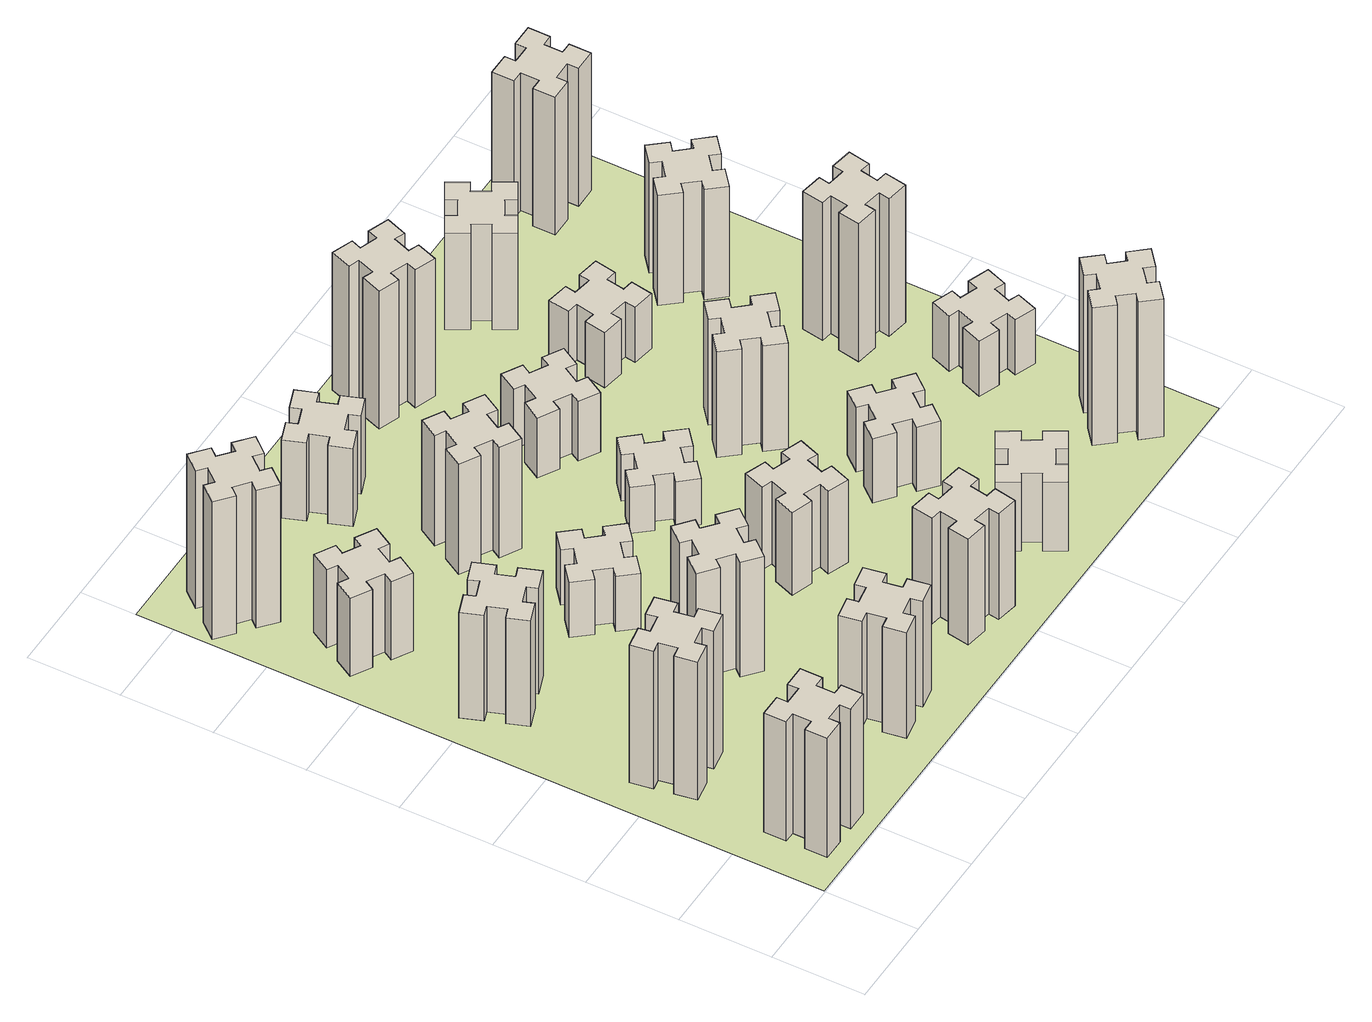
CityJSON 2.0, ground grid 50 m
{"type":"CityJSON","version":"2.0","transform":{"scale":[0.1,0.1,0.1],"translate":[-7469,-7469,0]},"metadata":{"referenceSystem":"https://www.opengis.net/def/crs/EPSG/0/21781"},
"CityObjects":{
"building1":{"type":"Building","attributes":{"class":"1000","function":"1000","usage":"1000","yearOfConstruction":2016,"roofType":"1000","measuredHeight":78,"storeysAboveGround":30,"storeysBelowGround":0},"geometry":[{"type":"Solid","lod":"1","boundaries":[[[[0,1,2,3,4,5,6,7,8,9,10,11,12,13,14,15,16,17,18,19]],[[17,16,20,21]],[[16,15,22,20]],[[15,14,23,22]],[[14,13,24,23]],[[13,12,25,24]],[[12,11,26,25]],[[11,10,27,26]],[[10,9,28,27]],[[9,8,29,28]],[[8,7,30,29]],[[7,6,31,30]],[[6,5,32,31]],[[5,4,33,32]],[[4,3,34,33]],[[3,2,35,34]],[[2,1,36,35]],[[1,0,37,36]],[[0,19,38,37]],[[19,18,39,38]],[[18,17,21,39]],[[24,25,26,27,28,29,30,31,32,33,34,35,36,37,38,39,21,20,22,23]]]]}]},
"building2":{"type":"Building","attributes":{"class":"1000","function":"1000","usage":"1000","yearOfConstruction":2016,"roofType":"1000","measuredHeight":90,"storeysAboveGround":30,"storeysBelowGround":0},"geometry":[{"type":"Solid","lod":"1","boundaries":[[[[40,41,42,43,44,45,46,47,48,49,50,51,52,53,54,55,56,57,58,59]],[[57,56,60,61]],[[56,55,62,60]],[[55,54,63,62]],[[54,53,64,63]],[[53,52,65,64]],[[52,51,66,65]],[[51,50,67,66]],[[50,49,68,67]],[[49,48,69,68]],[[48,47,70,69]],[[47,46,71,70]],[[46,45,72,71]],[[45,44,73,72]],[[44,43,74,73]],[[43,42,75,74]],[[42,41,76,75]],[[41,40,77,76]],[[40,59,78,77]],[[59,58,79,78]],[[58,57,61,79]],[[64,65,66,67,68,69,70,71,72,73,74,75,76,77,78,79,61,60,62,63]]]]}]},
"building3":{"type":"Building","attributes":{"class":"1000","function":"1000","usage":"1000","yearOfConstruction":2016,"roofType":"1000","measuredHeight":69,"storeysAboveGround":30,"storeysBelowGround":0},"geometry":[{"type":"Solid","lod":"1","boundaries":[[[[80,81,82,83,84,85,86,87,88,89,90,91,92,93,94,95,96,97,98,99]],[[97,96,100,101]],[[96,95,102,100]],[[95,94,103,102]],[[94,93,104,103]],[[93,92,105,104]],[[92,91,106,105]],[[91,90,107,106]],[[90,89,108,107]],[[89,88,109,108]],[[88,87,110,109]],[[87,86,111,110]],[[86,85,112,111]],[[85,84,113,112]],[[84,83,114,113]],[[83,82,115,114]],[[82,81,116,115]],[[81,80,117,116]],[[80,99,118,117]],[[99,98,119,118]],[[98,97,101,119]],[[104,105,106,107,108,109,110,111,112,113,114,115,116,117,118,119,101,100,102,103]]]]}]},
"building4":{"type":"Building","attributes":{"class":"1000","function":"1000","usage":"1000","yearOfConstruction":2016,"roofType":"1000","measuredHeight":51,"storeysAboveGround":30,"storeysBelowGround":0},"geometry":[{"type":"Solid","lod":"1","boundaries":[[[[120,121,122,123,124,125,126,127,128,129,130,131,132,133,134,135,136,137,138,139]],[[137,136,140,141]],[[136,135,142,140]],[[135,134,143,142]],[[134,133,144,143]],[[133,132,145,144]],[[132,131,146,145]],[[131,130,147,146]],[[130,129,148,147]],[[129,128,149,148]],[[128,127,150,149]],[[127,126,151,150]],[[126,125,152,151]],[[125,124,153,152]],[[124,123,154,153]],[[123,122,155,154]],[[122,121,156,155]],[[121,120,157,156]],[[120,139,158,157]],[[139,138,159,158]],[[138,137,141,159]],[[144,145,146,147,148,149,150,151,152,153,154,155,156,157,158,159,141,140,142,143]]]]}]},
"building5":{"type":"Building","attributes":{"class":"1000","function":"1000","usage":"1000","yearOfConstruction":2016,"roofType":"1000","measuredHeight":90,"storeysAboveGround":30,"storeysBelowGround":0},"geometry":[{"type":"Solid","lod":"1","boundaries":[[[[160,161,162,163,164,165,166,167,168,169,170,171,172,173,174,175,176,177,178,179]],[[177,176,180,181]],[[176,175,182,180]],[[175,174,183,182]],[[174,173,184,183]],[[173,172,185,184]],[[172,171,186,185]],[[171,170,187,186]],[[170,169,188,187]],[[169,168,189,188]],[[168,167,190,189]],[[167,166,191,190]],[[166,165,192,191]],[[165,164,193,192]],[[164,163,194,193]],[[163,162,195,194]],[[162,161,196,195]],[[161,160,197,196]],[[160,179,198,197]],[[179,178,199,198]],[[178,177,181,199]],[[184,185,186,187,188,189,190,191,192,193,194,195,196,197,198,199,181,180,182,183]]]]}]},
"building6":{"type":"Building","attributes":{"class":"1000","function":"1000","usage":"1000","yearOfConstruction":2016,"roofType":"1000","measuredHeight":69,"storeysAboveGround":30,"storeysBelowGround":0},"geometry":[{"type":"Solid","lod":"1","boundaries":[[[[200,201,202,203,204,205,206,207,208,209,210,211,212,213,214,215,216,217,218,219]],[[217,216,220,221]],[[216,215,222,220]],[[215,214,223,222]],[[214,213,224,223]],[[213,212,225,224]],[[212,211,226,225]],[[211,210,227,226]],[[210,209,228,227]],[[209,208,229,228]],[[208,207,230,229]],[[207,206,231,230]],[[206,205,232,231]],[[205,204,233,232]],[[204,203,234,233]],[[203,202,235,234]],[[202,201,236,235]],[[201,200,237,236]],[[200,219,238,237]],[[219,218,239,238]],[[218,217,221,239]],[[224,225,226,227,228,229,230,231,232,233,234,235,236,237,238,239,221,220,222,223]]]]}]},
"building7":{"type":"Building","attributes":{"class":"1000","function":"1000","usage":"1000","yearOfConstruction":2016,"roofType":"1000","measuredHeight":75,"storeysAboveGround":30,"storeysBelowGround":0},"geometry":[{"type":"Solid","lod":"1","boundaries":[[[[240,241,242,243,244,245,246,247,248,249,250,251,252,253,254,255,256,257,258,259]],[[257,256,260,261]],[[256,255,262,260]],[[255,254,263,262]],[[254,253,264,263]],[[253,252,265,264]],[[252,251,266,265]],[[251,250,267,266]],[[250,249,268,267]],[[249,248,269,268]],[[248,247,270,269]],[[247,246,271,270]],[[246,245,272,271]],[[245,244,273,272]],[[244,243,274,273]],[[243,242,275,274]],[[242,241,276,275]],[[241,240,277,276]],[[240,259,278,277]],[[259,258,279,278]],[[258,257,261,279]],[[264,265,266,267,268,269,270,271,272,273,274,275,276,277,278,279,261,260,262,263]]]]}]},
"building8":{"type":"Building","attributes":{"class":"1000","function":"1000","usage":"1000","yearOfConstruction":2016,"roofType":"1000","measuredHeight":36,"storeysAboveGround":30,"storeysBelowGround":0},"geometry":[{"type":"Solid","lod":"1","boundaries":[[[[280,281,282,283,284,285,286,287,288,289,290,291,292,293,294,295,296,297,298,299]],[[297,296,300,301]],[[296,295,302,300]],[[295,294,303,302]],[[294,293,304,303]],[[293,292,305,304]],[[292,291,306,305]],[[291,290,307,306]],[[290,289,308,307]],[[289,288,309,308]],[[288,287,310,309]],[[287,286,311,310]],[[286,285,312,311]],[[285,284,313,312]],[[284,283,314,313]],[[283,282,315,314]],[[282,281,316,315]],[[281,280,317,316]],[[280,299,318,317]],[[299,298,319,318]],[[298,297,301,319]],[[304,305,306,307,308,309,310,311,312,313,314,315,316,317,318,319,301,300,302,303]]]]}]},
"building9":{"type":"Building","attributes":{"class":"1000","function":"1000","usage":"1000","yearOfConstruction":2016,"roofType":"1000","measuredHeight":72,"storeysAboveGround":30,"storeysBelowGround":0},"geometry":[{"type":"Solid","lod":"1","boundaries":[[[[320,321,322,323,324,325,326,327,328,329,330,331,332,333,334,335,336,337,338,339]],[[337,336,340,341]],[[336,335,342,340]],[[335,334,343,342]],[[334,333,344,343]],[[333,332,345,344]],[[332,331,346,345]],[[331,330,347,346]],[[330,329,348,347]],[[329,328,349,348]],[[328,327,350,349]],[[327,326,351,350]],[[326,325,352,351]],[[325,324,353,352]],[[324,323,354,353]],[[323,322,355,354]],[[322,321,356,355]],[[321,320,357,356]],[[320,339,358,357]],[[339,338,359,358]],[[338,337,341,359]],[[344,345,346,347,348,349,350,351,352,353,354,355,356,357,358,359,341,340,342,343]]]]}]},
"building10":{"type":"Building","attributes":{"class":"1000","function":"1000","usage":"1000","yearOfConstruction":2016,"roofType":"1000","measuredHeight":69,"storeysAboveGround":30,"storeysBelowGround":0},"geometry":[{"type":"Solid","lod":"1","boundaries":[[[[360,361,362,363,364,365,366,367,368,369,370,371,372,373,374,375,376,377,378,379]],[[377,376,380,381]],[[376,375,382,380]],[[375,374,383,382]],[[374,373,384,383]],[[373,372,385,384]],[[372,371,386,385]],[[371,370,387,386]],[[370,369,388,387]],[[369,368,389,388]],[[368,367,390,389]],[[367,366,391,390]],[[366,365,392,391]],[[365,364,393,392]],[[364,363,394,393]],[[363,362,395,394]],[[362,361,396,395]],[[361,360,397,396]],[[360,379,398,397]],[[379,378,399,398]],[[378,377,381,399]],[[384,385,386,387,388,389,390,391,392,393,394,395,396,397,398,399,381,380,382,383]]]]}]},
"building11":{"type":"Building","attributes":{"class":"1000","function":"1000","usage":"1000","yearOfConstruction":2016,"roofType":"1000","measuredHeight":51,"storeysAboveGround":30,"storeysBelowGround":0},"geometry":[{"type":"Solid","lod":"1","boundaries":[[[[400,401,402,403,404,405,406,407,408,409,410,411,412,413,414,415,416,417,418,419]],[[417,416,420,421]],[[416,415,422,420]],[[415,414,423,422]],[[414,413,424,423]],[[413,412,425,424]],[[412,411,426,425]],[[411,410,427,426]],[[410,409,428,427]],[[409,408,429,428]],[[408,407,430,429]],[[407,406,431,430]],[[406,405,432,431]],[[405,404,433,432]],[[404,403,434,433]],[[403,402,435,434]],[[402,401,436,435]],[[401,400,437,436]],[[400,419,438,437]],[[419,418,439,438]],[[418,417,421,439]],[[424,425,426,427,428,429,430,431,432,433,434,435,436,437,438,439,421,420,422,423]]]]}]},
"building12":{"type":"Building","attributes":{"class":"1000","function":"1000","usage":"1000","yearOfConstruction":2016,"roofType":"1000","measuredHeight":54,"storeysAboveGround":30,"storeysBelowGround":0},"geometry":[{"type":"Solid","lod":"1","boundaries":[[[[440,441,442,443,444,445,446,447,448,449,450,451,452,453,454,455,456,457,458,459]],[[457,456,460,461]],[[456,455,462,460]],[[455,454,463,462]],[[454,453,464,463]],[[453,452,465,464]],[[452,451,466,465]],[[451,450,467,466]],[[450,449,468,467]],[[449,448,469,468]],[[448,447,470,469]],[[447,446,471,470]],[[446,445,472,471]],[[445,444,473,472]],[[444,443,474,473]],[[443,442,475,474]],[[442,441,476,475]],[[441,440,477,476]],[[440,459,478,477]],[[459,458,479,478]],[[458,457,461,479]],[[464,465,466,467,468,469,470,471,472,473,474,475,476,477,478,479,461,460,462,463]]]]}]},
"building13":{"type":"Building","attributes":{"class":"1000","function":"1000","usage":"1000","yearOfConstruction":2016,"roofType":"1000","measuredHeight":30,"storeysAboveGround":30,"storeysBelowGround":0},"geometry":[{"type":"Solid","lod":"1","boundaries":[[[[480,481,482,483,484,485,486,487,488,489,490,491,492,493,494,495,496,497,498,499]],[[497,496,500,501]],[[496,495,502,500]],[[495,494,503,502]],[[494,493,504,503]],[[493,492,505,504]],[[492,491,506,505]],[[491,490,507,506]],[[490,489,508,507]],[[489,488,509,508]],[[488,487,510,509]],[[487,486,511,510]],[[486,485,512,511]],[[485,484,513,512]],[[484,483,514,513]],[[483,482,515,514]],[[482,481,516,515]],[[481,480,517,516]],[[480,499,518,517]],[[499,498,519,518]],[[498,497,501,519]],[[504,505,506,507,508,509,510,511,512,513,514,515,516,517,518,519,501,500,502,503]]]]}]},
"building14":{"type":"Building","attributes":{"class":"1000","function":"1000","usage":"1000","yearOfConstruction":2016,"roofType":"1000","measuredHeight":45,"storeysAboveGround":30,"storeysBelowGround":0},"geometry":[{"type":"Solid","lod":"1","boundaries":[[[[520,521,522,523,524,525,526,527,528,529,530,531,532,533,534,535,536,537,538,539]],[[537,536,540,541]],[[536,535,542,540]],[[535,534,543,542]],[[534,533,544,543]],[[533,532,545,544]],[[532,531,546,545]],[[531,530,547,546]],[[530,529,548,547]],[[529,528,549,548]],[[528,527,550,549]],[[527,526,551,550]],[[526,525,552,551]],[[525,524,553,552]],[[524,523,554,553]],[[523,522,555,554]],[[522,521,556,555]],[[521,520,557,556]],[[520,539,558,557]],[[539,538,559,558]],[[538,537,541,559]],[[544,545,546,547,548,549,550,551,552,553,554,555,556,557,558,559,541,540,542,543]]]]}]},
"building15":{"type":"Building","attributes":{"class":"1000","function":"1000","usage":"1000","yearOfConstruction":2016,"roofType":"1000","measuredHeight":39,"storeysAboveGround":30,"storeysBelowGround":0},"geometry":[{"type":"Solid","lod":"1","boundaries":[[[[560,561,562,563,564,565,566,567,568,569,570,571,572,573,574,575,576,577,578,579]],[[577,576,580,581]],[[576,575,582,580]],[[575,574,583,582]],[[574,573,584,583]],[[573,572,585,584]],[[572,571,586,585]],[[571,570,587,586]],[[570,569,588,587]],[[569,568,589,588]],[[568,567,590,589]],[[567,566,591,590]],[[566,565,592,591]],[[565,564,593,592]],[[564,563,594,593]],[[563,562,595,594]],[[562,561,596,595]],[[561,560,597,596]],[[560,579,598,597]],[[579,578,599,598]],[[578,577,581,599]],[[584,585,586,587,588,589,590,591,592,593,594,595,596,597,598,599,581,580,582,583]]]]}]},
"building16":{"type":"Building","attributes":{"class":"1000","function":"1000","usage":"1000","yearOfConstruction":2016,"roofType":"1000","measuredHeight":90,"storeysAboveGround":30,"storeysBelowGround":0},"geometry":[{"type":"Solid","lod":"1","boundaries":[[[[600,601,602,603,604,605,606,607,608,609,610,611,612,613,614,615,616,617,618,619]],[[617,616,620,621]],[[616,615,622,620]],[[615,614,623,622]],[[614,613,624,623]],[[613,612,625,624]],[[612,611,626,625]],[[611,610,627,626]],[[610,609,628,627]],[[609,608,629,628]],[[608,607,630,629]],[[607,606,631,630]],[[606,605,632,631]],[[605,604,633,632]],[[604,603,634,633]],[[603,602,635,634]],[[602,601,636,635]],[[601,600,637,636]],[[600,619,638,637]],[[619,618,639,638]],[[618,617,621,639]],[[624,625,626,627,628,629,630,631,632,633,634,635,636,637,638,639,621,620,622,623]]]]}]},
"building17":{"type":"Building","attributes":{"class":"1000","function":"1000","usage":"1000","yearOfConstruction":2016,"roofType":"1000","measuredHeight":42,"storeysAboveGround":30,"storeysBelowGround":0},"geometry":[{"type":"Solid","lod":"1","boundaries":[[[[640,641,642,643,644,645,646,647,648,649,650,651,652,653,654,655,656,657,658,659]],[[657,656,660,661]],[[656,655,662,660]],[[655,654,663,662]],[[654,653,664,663]],[[653,652,665,664]],[[652,651,666,665]],[[651,650,667,666]],[[650,649,668,667]],[[649,648,669,668]],[[648,647,670,669]],[[647,646,671,670]],[[646,645,672,671]],[[645,644,673,672]],[[644,643,674,673]],[[643,642,675,674]],[[642,641,676,675]],[[641,640,677,676]],[[640,659,678,677]],[[659,658,679,678]],[[658,657,661,679]],[[664,665,666,667,668,669,670,671,672,673,674,675,676,677,678,679,661,660,662,663]]]]}]},
"building18":{"type":"Building","attributes":{"class":"1000","function":"1000","usage":"1000","yearOfConstruction":2016,"roofType":"1000","measuredHeight":69,"storeysAboveGround":30,"storeysBelowGround":0},"geometry":[{"type":"Solid","lod":"1","boundaries":[[[[680,681,682,683,684,685,686,687,688,689,690,691,692,693,694,695,696,697,698,699]],[[697,696,700,701]],[[696,695,702,700]],[[695,694,703,702]],[[694,693,704,703]],[[693,692,705,704]],[[692,691,706,705]],[[691,690,707,706]],[[690,689,708,707]],[[689,688,709,708]],[[688,687,710,709]],[[687,686,711,710]],[[686,685,712,711]],[[685,684,713,712]],[[684,683,714,713]],[[683,682,715,714]],[[682,681,716,715]],[[681,680,717,716]],[[680,699,718,717]],[[699,698,719,718]],[[698,697,701,719]],[[704,705,706,707,708,709,710,711,712,713,714,715,716,717,718,719,701,700,702,703]]]]}]},
"building19":{"type":"Building","attributes":{"class":"1000","function":"1000","usage":"1000","yearOfConstruction":2016,"roofType":"1000","measuredHeight":36,"storeysAboveGround":30,"storeysBelowGround":0},"geometry":[{"type":"Solid","lod":"1","boundaries":[[[[720,721,722,723,724,725,726,727,728,729,730,731,732,733,734,735,736,737,738,739]],[[737,736,740,741]],[[736,735,742,740]],[[735,734,743,742]],[[734,733,744,743]],[[733,732,745,744]],[[732,731,746,745]],[[731,730,747,746]],[[730,729,748,747]],[[729,728,749,748]],[[728,727,750,749]],[[727,726,751,750]],[[726,725,752,751]],[[725,724,753,752]],[[724,723,754,753]],[[723,722,755,754]],[[722,721,756,755]],[[721,720,757,756]],[[720,739,758,757]],[[739,738,759,758]],[[738,737,741,759]],[[744,745,746,747,748,749,750,751,752,753,754,755,756,757,758,759,741,740,742,743]]]]}]},
"building20":{"type":"Building","attributes":{"class":"1000","function":"1000","usage":"1000","yearOfConstruction":2016,"roofType":"1000","measuredHeight":90,"storeysAboveGround":30,"storeysBelowGround":0},"geometry":[{"type":"Solid","lod":"1","boundaries":[[[[760,761,762,763,764,765,766,767,768,769,770,771,772,773,774,775,776,777,778,779]],[[777,776,780,781]],[[776,775,782,780]],[[775,774,783,782]],[[774,773,784,783]],[[773,772,785,784]],[[772,771,786,785]],[[771,770,787,786]],[[770,769,788,787]],[[769,768,789,788]],[[768,767,790,789]],[[767,766,791,790]],[[766,765,792,791]],[[765,764,793,792]],[[764,763,794,793]],[[763,762,795,794]],[[762,761,796,795]],[[761,760,797,796]],[[760,779,798,797]],[[779,778,799,798]],[[778,777,781,799]],[[784,785,786,787,788,789,790,791,792,793,794,795,796,797,798,799,781,780,782,783]]]]}]},
"building21":{"type":"Building","attributes":{"class":"1000","function":"1000","usage":"1000","yearOfConstruction":2016,"roofType":"1000","measuredHeight":63,"storeysAboveGround":30,"storeysBelowGround":0},"geometry":[{"type":"Solid","lod":"1","boundaries":[[[[800,801,802,803,804,805,806,807,808,809,810,811,812,813,814,815,816,817,818,819]],[[817,816,820,821]],[[816,815,822,820]],[[815,814,823,822]],[[814,813,824,823]],[[813,812,825,824]],[[812,811,826,825]],[[811,810,827,826]],[[810,809,828,827]],[[809,808,829,828]],[[808,807,830,829]],[[807,806,831,830]],[[806,805,832,831]],[[805,804,833,832]],[[804,803,834,833]],[[803,802,835,834]],[[802,801,836,835]],[[801,800,837,836]],[[800,819,838,837]],[[819,818,839,838]],[[818,817,821,839]],[[824,825,826,827,828,829,830,831,832,833,834,835,836,837,838,839,821,820,822,823]]]]}]},
"building22":{"type":"Building","attributes":{"class":"1000","function":"1000","usage":"1000","yearOfConstruction":2016,"roofType":"1000","measuredHeight":36,"storeysAboveGround":30,"storeysBelowGround":0},"geometry":[{"type":"Solid","lod":"1","boundaries":[[[[840,841,842,843,844,845,846,847,848,849,850,851,852,853,854,855,856,857,858,859]],[[857,856,860,861]],[[856,855,862,860]],[[855,854,863,862]],[[854,853,864,863]],[[853,852,865,864]],[[852,851,866,865]],[[851,850,867,866]],[[850,849,868,867]],[[849,848,869,868]],[[848,847,870,869]],[[847,846,871,870]],[[846,845,872,871]],[[845,844,873,872]],[[844,843,874,873]],[[843,842,875,874]],[[842,841,876,875]],[[841,840,877,876]],[[840,859,878,877]],[[859,858,879,878]],[[858,857,861,879]],[[864,865,866,867,868,869,870,871,872,873,874,875,876,877,878,879,861,860,862,863]]]]}]},
"building23":{"type":"Building","attributes":{"class":"1000","function":"1000","usage":"1000","yearOfConstruction":2016,"roofType":"1000","measuredHeight":90,"storeysAboveGround":30,"storeysBelowGround":0},"geometry":[{"type":"Solid","lod":"1","boundaries":[[[[880,881,882,883,884,885,886,887,888,889,890,891,892,893,894,895,896,897,898,899]],[[897,896,900,901]],[[896,895,902,900]],[[895,894,903,902]],[[894,893,904,903]],[[893,892,905,904]],[[892,891,906,905]],[[891,890,907,906]],[[890,889,908,907]],[[889,888,909,908]],[[888,887,910,909]],[[887,886,911,910]],[[886,885,912,911]],[[885,884,913,912]],[[884,883,914,913]],[[883,882,915,914]],[[882,881,916,915]],[[881,880,917,916]],[[880,899,918,917]],[[899,898,919,918]],[[898,897,901,919]],[[904,905,906,907,908,909,910,911,912,913,914,915,916,917,918,919,901,900,902,903]]]]}]},
"building24":{"type":"Building","attributes":{"class":"1000","function":"1000","usage":"1000","yearOfConstruction":2016,"roofType":"1000","measuredHeight":72,"storeysAboveGround":30,"storeysBelowGround":0},"geometry":[{"type":"Solid","lod":"1","boundaries":[[[[920,921,922,923,924,925,926,927,928,929,930,931,932,933,934,935,936,937,938,939]],[[937,936,940,941]],[[936,935,942,940]],[[935,934,943,942]],[[934,933,944,943]],[[933,932,945,944]],[[932,931,946,945]],[[931,930,947,946]],[[930,929,948,947]],[[929,928,949,948]],[[928,927,950,949]],[[927,926,951,950]],[[926,925,952,951]],[[925,924,953,952]],[[924,923,954,953]],[[923,922,955,954]],[[922,921,956,955]],[[921,920,957,956]],[[920,939,958,957]],[[939,938,959,958]],[[938,937,941,959]],[[944,945,946,947,948,949,950,951,952,953,954,955,956,957,958,959,941,940,942,943]]]]}]},
"building25":{"type":"Building","attributes":{"class":"1000","function":"1000","usage":"1000","yearOfConstruction":2016,"roofType":"1000","measuredHeight":90,"storeysAboveGround":30,"storeysBelowGround":0},"geometry":[{"type":"Solid","lod":"1","boundaries":[[[[960,961,962,963,964,965,966,967,968,969,970,971,972,973,974,975,976,977,978,979]],[[977,976,980,981]],[[976,975,982,980]],[[975,974,983,982]],[[974,973,984,983]],[[973,972,985,984]],[[972,971,986,985]],[[971,970,987,986]],[[970,969,988,987]],[[969,968,989,988]],[[968,967,990,989]],[[967,966,991,990]],[[966,965,992,991]],[[965,964,993,992]],[[964,963,994,993]],[[963,962,995,994]],[[962,961,996,995]],[[961,960,997,996]],[[960,979,998,997]],[[979,978,999,998]],[[978,977,981,999]],[[984,985,986,987,988,989,990,991,992,993,994,995,996,997,998,999,981,980,982,983]]]]}]},
"landuse1":{"type":"LandUse","attributes":{"name":"plot1","function":"1010"},"geometry":[{"type":"MultiSurface","lod":"1","boundaries":[[[1000,1001,1002,1003]]]}]}
},
"vertices":[
[485,225,0],[485,325,0],[545,325,0],[545,445,0],[425,445,0],[425,385,0],[325,385,0],[325,445,0],[205,445,0],[205,325,0],[265,325,0],[265,225,0],[205,225,0],[205,105,0],[325,105,0],[325,165,0],[425,165,0],[425,105,0],[545,105,0],[545,225,0],[425,165,780],[425,105,780],[325,165,780],[325,105,780],[205,105,780],[205,225,780],[265,225,780],[265,325,780],[205,325,780],[205,445,780],[325,445,780],[325,385,780],[425,385,780],[425,445,780],[545,445,780],[545,325,780],[485,325,780],[485,225,780],[545,225,780],[545,105,780],
[405,1132,0],[307,1115,0],[297,1174,0],[178,1153,0],[199,1035,0],[258,1045,0],[276,947,0],[217,937,0],[237,818,0],[356,839,0],[345,898,0],[444,916,0],[454,857,0],[572,877,0],[551,996,0],[492,985,0],[475,1084,0],[534,1094,0],[513,1212,0],[395,1191,0],[475,1084,900],[534,1094,900],[492,985,900],[551,996,900],[572,877,900],[454,857,900],[444,916,900],[345,898,900],[356,839,900],[237,818,900],[217,937,900],[276,947,900],[258,1045,900],[199,1035,900],[178,1153,900],[297,1174,900],[307,1115,900],[405,1132,900],[395,1191,900],[513,1212,900],
[366,1835,0],[460,1869,0],[480,1813,0],[593,1854,0],[552,1967,0],[496,1946,0],[462,2040,0],[518,2060,0],[477,2173,0],[364,2132,0],[385,2076,0],[291,2042,0],[270,2098,0],[157,2057,0],[199,1944,0],[255,1965,0],[289,1871,0],[233,1850,0],[274,1737,0],[387,1779,0],[289,1871,690],[233,1850,690],[255,1965,690],[199,1944,690],[157,2057,690],[270,2098,690],[291,2042,690],[385,2076,690],[364,2132,690],[477,2173,690],[518,2060,690],[462,2040,690],[496,1946,690],[552,1967,690],[593,1854,690],[480,1813,690],[460,1869,690],[366,1835,690],[387,1779,690],[274,1737,690],
[446,2597,0],[496,2684,0],[548,2654,0],[608,2758,0],[504,2818,0],[474,2766,0],[387,2816,0],[417,2868,0],[313,2928,0],[253,2824,0],[305,2794,0],[255,2707,0],[203,2737,0],[143,2633,0],[247,2573,0],[277,2625,0],[364,2575,0],[334,2523,0],[438,2463,0],[498,2567,0],[364,2575,510],[334,2523,510],[277,2625,510],[247,2573,510],[143,2633,510],[203,2737,510],[255,2707,510],[305,2794,510],[253,2824,510],[313,2928,510],[417,2868,510],[387,2816,510],[474,2766,510],[504,2818,510],[608,2758,510],[548,2654,510],[496,2684,510],[446,2597,510],[498,2567,510],[438,2463,510],
[384,3387,0],[308,3452,0],[346,3498,0],[254,3575,0],[177,3483,0],[223,3444,0],[159,3368,0],[113,3406,0],[36,3314,0],[128,3237,0],[166,3283,0],[243,3219,0],[204,3173,0],[296,3096,0],[373,3188,0],[327,3226,0],[392,3303,0],[438,3264,0],[515,3356,0],[423,3433,0],[392,3303,900],[438,3264,900],[327,3226,900],[373,3188,900],[296,3096,900],[204,3173,900],[243,3219,900],[166,3283,900],[128,3237,900],[36,3314,900],[113,3406,900],[159,3368,900],[223,3444,900],[177,3483,900],[254,3575,900],[346,3498,900],[308,3452,900],[384,3387,900],[423,3433,900],[515,3356,900],
[1332,345,0],[1315,444,0],[1374,454,0],[1353,572,0],[1235,551,0],[1245,492,0],[1147,475,0],[1137,534,0],[1018,513,0],[1039,395,0],[1098,405,0],[1116,307,0],[1057,297,0],[1077,178,0],[1196,199,0],[1185,258,0],[1284,276,0],[1294,217,0],[1412,237,0],[1391,356,0],[1284,276,690],[1294,217,690],[1185,258,690],[1196,199,690],[1077,178,690],[1057,297,690],[1116,307,690],[1098,405,690],[1039,395,690],[1018,513,690],[1137,534,690],[1147,475,690],[1245,492,690],[1235,551,690],[1353,572,690],[1374,454,690],[1315,444,690],[1332,345,690],[1391,356,690],[1412,237,690],
[1224,1267,0],[1148,1332,0],[1186,1378,0],[1094,1455,0],[1017,1363,0],[1063,1324,0],[999,1248,0],[953,1286,0],[876,1194,0],[968,1117,0],[1006,1163,0],[1083,1099,0],[1044,1053,0],[1136,976,0],[1213,1068,0],[1167,1106,0],[1232,1183,0],[1278,1144,0],[1355,1236,0],[1263,1313,0],[1232,1183,750],[1278,1144,750],[1167,1106,750],[1213,1068,750],[1136,976,750],[1044,1053,750],[1083,1099,750],[1006,1163,750],[968,1117,750],[876,1194,750],[953,1286,750],[999,1248,750],[1063,1324,750],[1017,1363,750],[1094,1455,750],[1186,1378,750],[1148,1332,750],[1224,1267,750],[1263,1313,750],[1355,1236,750],
[1083,1972,0],[1006,1907,0],[968,1953,0],[876,1876,0],[953,1784,0],[999,1823,0],[1063,1746,0],[1017,1708,0],[1094,1616,0],[1186,1693,0],[1148,1739,0],[1224,1803,0],[1263,1757,0],[1355,1834,0],[1278,1926,0],[1232,1888,0],[1167,1964,0],[1213,2003,0],[1136,2095,0],[1044,2018,0],[1167,1964,360],[1213,2003,360],[1232,1888,360],[1278,1926,360],[1355,1834,360],[1263,1757,360],[1224,1803,360],[1148,1739,360],[1186,1693,360],[1094,1616,360],[1017,1708,360],[1063,1746,360],[999,1823,360],[953,1784,360],[876,1876,360],[968,1953,360],[1006,1907,360],[1083,1972,360],[1044,2018,360],[1136,2095,360],
[1314,2666,0],[1227,2716,0],[1257,2768,0],[1153,2828,0],[1093,2724,0],[1145,2694,0],[1095,2607,0],[1043,2637,0],[983,2533,0],[1087,2473,0],[1117,2525,0],[1204,2475,0],[1174,2423,0],[1278,2363,0],[1338,2467,0],[1286,2497,0],[1336,2584,0],[1388,2554,0],[1448,2658,0],[1344,2718,0],[1336,2584,720],[1388,2554,720],[1286,2497,720],[1338,2467,720],[1278,2363,720],[1174,2423,720],[1204,2475,720],[1117,2525,720],[1087,2473,720],[983,2533,720],[1043,2637,720],[1095,2607,720],[1145,2694,720],[1093,2724,720],[1153,2828,720],[1257,2768,720],[1227,2716,720],[1314,2666,720],[1344,2718,720],[1448,2658,720],
[2055,307,0],[2072,405,0],[2131,395,0],[2152,513,0],[2034,534,0],[2024,475,0],[1925,492,0],[1936,551,0],[1817,572,0],[1797,454,0],[1856,444,0],[1838,345,0],[1779,356,0],[1758,237,0],[1877,217,0],[1887,276,0],[1985,258,0],[1975,199,0],[2093,178,0],[2114,297,0],[1985,258,690],[1975,199,690],[1887,276,690],[1877,217,690],[1758,237,690],[1779,356,690],[1838,345,690],[1856,444,690],[1797,454,690],[1817,572,690],[1936,551,690],[1925,492,690],[2024,475,690],[2034,534,690],[2152,513,690],[2131,395,690],[2072,405,690],[2055,307,690],[2114,297,690],[2093,178,690],
[1125,3456,0],[1031,3422,0],[1010,3478,0],[897,3437,0],[939,3324,0],[995,3345,0],[1029,3251,0],[973,3230,0],[1014,3117,0],[1127,3159,0],[1106,3215,0],[1200,3249,0],[1220,3193,0],[1333,3234,0],[1292,3347,0],[1236,3326,0],[1202,3420,0],[1258,3440,0],[1217,3553,0],[1104,3512,0],[1202,3420,510],[1258,3440,510],[1236,3326,510],[1292,3347,510],[1333,3234,510],[1220,3193,510],[1200,3249,510],[1106,3215,510],[1127,3159,510],[1014,3117,510],[973,3230,510],[1029,3251,510],[995,3345,510],[939,3324,510],[897,3437,510],[1010,3478,510],[1031,3422,510],[1125,3456,510],[1104,3512,510],[1217,3553,510],
[1769,1300,0],[1735,1206,0],[1679,1227,0],[1637,1114,0],[1750,1073,0],[1771,1129,0],[1865,1095,0],[1844,1039,0],[1957,997,0],[1998,1110,0],[1942,1131,0],[1976,1225,0],[2032,1204,0],[2073,1317,0],[1960,1358,0],[1940,1302,0],[1846,1336,0],[1867,1392,0],[1754,1433,0],[1713,1320,0],[1846,1336,540],[1867,1392,540],[1940,1302,540],[1960,1358,540],[2073,1317,540],[2032,1204,540],[1976,1225,540],[1942,1131,540],[1998,1110,540],[1957,997,540],[1844,1039,540],[1865,1095,540],[1771,1129,540],[1750,1073,540],[1637,1114,540],[1679,1227,540],[1735,1206,540],[1769,1300,540],[1713,1320,540],[1754,1433,540],
[1972,1988,0],[1907,2064,0],[1953,2103,0],[1876,2195,0],[1784,2118,0],[1823,2072,0],[1746,2007,0],[1708,2053,0],[1616,1976,0],[1693,1884,0],[1739,1923,0],[1803,1846,0],[1757,1808,0],[1834,1716,0],[1926,1793,0],[1888,1839,0],[1964,1903,0],[2003,1857,0],[2095,1934,0],[2018,2026,0],[1964,1903,300],[2003,1857,300],[1888,1839,300],[1926,1793,300],[1834,1716,300],[1757,1808,300],[1803,1846,300],[1739,1923,300],[1693,1884,300],[1616,1976,300],[1708,2053,300],[1746,2007,300],[1823,2072,300],[1784,2118,300],[1876,2195,300],[1953,2103,300],[1907,2064,300],[1972,1988,300],[2018,2026,300],[2095,1934,300],
[2475,364,0],[2525,277,0],[2473,247,0],[2533,143,0],[2637,203,0],[2607,255,0],[2694,305,0],[2724,253,0],[2828,313,0],[2768,417,0],[2716,387,0],[2666,474,0],[2718,504,0],[2658,608,0],[2554,548,0],[2584,496,0],[2497,446,0],[2467,498,0],[2363,438,0],[2423,334,0],[2497,446,450],[2467,498,450],[2584,496,450],[2554,548,450],[2658,608,450],[2718,504,450],[2666,474,450],[2716,387,450],[2768,417,450],[2828,313,450],[2724,253,450],[2694,305,450],[2607,255,450],[2637,203,450],[2533,143,450],[2473,247,450],[2525,277,450],[2475,364,450],[2423,334,450],[2363,438,450],
[2026,2497,0],[2076,2584,0],[2128,2554,0],[2188,2658,0],[2084,2718,0],[2054,2666,0],[1967,2716,0],[1997,2768,0],[1893,2828,0],[1833,2724,0],[1885,2694,0],[1835,2607,0],[1783,2637,0],[1723,2533,0],[1827,2473,0],[1857,2525,0],[1944,2475,0],[1914,2423,0],[2018,2363,0],[2078,2467,0],[1944,2475,390],[1914,2423,390],[1857,2525,390],[1827,2473,390],[1723,2533,390],[1783,2637,390],[1835,2607,390],[1885,2694,390],[1833,2724,390],[1893,2828,390],[1997,2768,390],[1967,2716,390],[2054,2666,390],[2084,2718,390],[2188,2658,390],[2128,2554,390],[2076,2584,390],[2026,2497,390],[2078,2467,390],[2018,2363,390],
[1771,3349,0],[1865,3315,0],[1844,3259,0],[1957,3217,0],[1998,3330,0],[1942,3351,0],[1976,3445,0],[2032,3424,0],[2073,3537,0],[1960,3578,0],[1940,3522,0],[1846,3556,0],[1867,3612,0],[1754,3653,0],[1713,3540,0],[1769,3520,0],[1735,3426,0],[1679,3447,0],[1637,3334,0],[1750,3293,0],[1735,3426,900],[1679,3447,900],[1769,3520,900],[1713,3540,900],[1754,3653,900],[1867,3612,900],[1846,3556,900],[1940,3522,900],[1960,3578,900],[2073,3537,900],[2032,3424,900],[1976,3445,900],[1942,3351,900],[1998,3330,900],[1957,3217,900],[1844,3259,900],[1865,3315,900],[1771,3349,900],[1750,3293,900],[1637,3334,900],
[2647,1006,0],[2712,1083,0],[2758,1044,0],[2835,1136,0],[2743,1213,0],[2704,1167,0],[2628,1232,0],[2666,1278,0],[2574,1355,0],[2497,1263,0],[2543,1224,0],[2479,1148,0],[2433,1186,0],[2356,1094,0],[2448,1017,0],[2486,1063,0],[2563,999,0],[2524,953,0],[2616,876,0],[2693,968,0],[2563,999,420],[2524,953,420],[2486,1063,420],[2448,1017,420],[2356,1094,420],[2433,1186,420],[2479,1148,420],[2543,1224,420],[2497,1263,420],[2574,1355,420],[2666,1278,420],[2628,1232,420],[2704,1167,420],[2743,1213,420],[2835,1136,420],[2758,1044,420],[2712,1083,420],[2647,1006,420],[2693,968,420],[2616,876,420],
[2379,1823,0],[2443,1746,0],[2397,1708,0],[2474,1616,0],[2566,1693,0],[2528,1739,0],[2604,1803,0],[2643,1757,0],[2735,1834,0],[2658,1926,0],[2612,1888,0],[2547,1964,0],[2593,2003,0],[2516,2095,0],[2424,2018,0],[2463,1972,0],[2386,1907,0],[2348,1953,0],[2256,1876,0],[2333,1784,0],[2386,1907,690],[2348,1953,690],[2463,1972,690],[2424,2018,690],[2516,2095,690],[2593,2003,690],[2547,1964,690],[2612,1888,690],[2658,1926,690],[2735,1834,690],[2643,1757,690],[2604,1803,690],[2528,1739,690],[2566,1693,690],[2474,1616,690],[2397,1708,690],[2443,1746,690],[2379,1823,690],[2333,1784,690],[2256,1876,690],
[2664,2795,0],[2565,2812,0],[2576,2871,0],[2457,2892,0],[2437,2774,0],[2496,2764,0],[2478,2665,0],[2419,2676,0],[2398,2557,0],[2517,2537,0],[2527,2596,0],[2625,2578,0],[2615,2519,0],[2733,2498,0],[2754,2617,0],[2695,2627,0],[2712,2725,0],[2771,2715,0],[2792,2833,0],[2674,2854,0],[2712,2725,360],[2771,2715,360],[2695,2627,360],[2754,2617,360],[2733,2498,360],[2615,2519,360],[2625,2578,360],[2527,2596,360],[2517,2537,360],[2398,2557,360],[2419,2676,360],[2478,2665,360],[2496,2764,360],[2437,2774,360],[2457,2892,360],[2576,2871,360],[2565,2812,360],[2664,2795,360],[2674,2854,360],[2792,2833,360],
[3468,259,0],[3544,323,0],[3583,277,0],[3675,354,0],[3598,446,0],[3552,408,0],[3487,484,0],[3533,523,0],[3456,615,0],[3364,538,0],[3403,492,0],[3326,427,0],[3288,473,0],[3196,396,0],[3273,304,0],[3319,343,0],[3383,266,0],[3337,228,0],[3414,136,0],[3506,213,0],[3383,266,900],[3337,228,900],[3319,343,900],[3273,304,900],[3196,396,900],[3288,473,900],[3326,427,900],[3403,492,900],[3364,538,900],[3456,615,900],[3533,523,900],[3487,484,900],[3552,408,900],[3598,446,900],[3675,354,900],[3583,277,900],[3544,323,900],[3468,259,900],[3506,213,900],[3414,136,900],
[2716,3347,0],[2666,3434,0],[2718,3464,0],[2658,3568,0],[2554,3508,0],[2584,3456,0],[2497,3406,0],[2467,3458,0],[2363,3398,0],[2423,3294,0],[2475,3324,0],[2525,3237,0],[2473,3207,0],[2533,3103,0],[2637,3163,0],[2607,3215,0],[2694,3265,0],[2724,3213,0],[2828,3273,0],[2768,3377,0],[2694,3265,630],[2724,3213,630],[2607,3215,630],[2637,3163,630],[2533,3103,630],[2473,3207,630],[2525,3237,630],[2475,3324,630],[2423,3294,630],[2363,3398,630],[2467,3458,630],[2497,3406,630],[2584,3456,630],[2554,3508,630],[2658,3568,630],[2718,3464,630],[2666,3434,630],[2716,3347,630],[2768,3377,630],[2828,3273,630],
[3351,1029,0],[3445,995,0],[3424,939,0],[3537,897,0],[3578,1010,0],[3522,1031,0],[3556,1125,0],[3612,1104,0],[3653,1217,0],[3540,1258,0],[3520,1202,0],[3426,1236,0],[3447,1292,0],[3334,1333,0],[3293,1220,0],[3349,1200,0],[3315,1106,0],[3259,1127,0],[3217,1014,0],[3330,973,0],[3315,1106,360],[3259,1127,360],[3349,1200,360],[3293,1220,360],[3334,1333,360],[3447,1292,360],[3426,1236,360],[3520,1202,360],[3540,1258,360],[3653,1217,360],[3612,1104,360],[3556,1125,360],[3522,1031,360],[3578,1010,360],[3537,897,360],[3424,939,360],[3445,995,360],[3351,1029,360],[3330,973,360],[3217,1014,360],
[3267,1656,0],[3365,1638,0],[3355,1579,0],[3473,1558,0],[3494,1677,0],[3435,1687,0],[3452,1785,0],[3511,1775,0],[3532,1893,0],[3414,1914,0],[3404,1855,0],[3305,1872,0],[3316,1931,0],[3197,1952,0],[3177,1834,0],[3236,1824,0],[3218,1725,0],[3159,1736,0],[3138,1617,0],[3257,1597,0],[3218,1725,900],[3159,1736,900],[3236,1824,900],[3177,1834,900],[3197,1952,900],[3316,1931,900],[3305,1872,900],[3404,1855,900],[3414,1914,900],[3532,1893,900],[3511,1775,900],[3452,1785,900],[3435,1687,900],[3494,1677,900],[3473,1558,900],[3355,1579,900],[3365,1638,900],[3267,1656,900],[3257,1597,900],[3138,1617,900],
[3119,2563,0],[3183,2486,0],[3137,2448,0],[3214,2356,0],[3306,2433,0],[3268,2479,0],[3344,2543,0],[3383,2497,0],[3475,2574,0],[3398,2666,0],[3352,2628,0],[3287,2704,0],[3333,2743,0],[3256,2835,0],[3164,2758,0],[3203,2712,0],[3126,2647,0],[3088,2693,0],[2996,2616,0],[3073,2524,0],[3126,2647,720],[3088,2693,720],[3203,2712,720],[3164,2758,720],[3256,2835,720],[3333,2743,720],[3287,2704,720],[3352,2628,720],[3398,2666,720],[3475,2574,720],[3383,2497,720],[3344,2543,720],[3268,2479,720],[3306,2433,720],[3214,2356,720],[3137,2448,720],[3183,2486,720],[3119,2563,720],[3073,2524,720],[2996,2616,720],
[3285,3325,0],[3385,3325,0],[3385,3265,0],[3505,3265,0],[3505,3385,0],[3445,3385,0],[3445,3485,0],[3505,3485,0],[3505,3605,0],[3385,3605,0],[3385,3545,0],[3285,3545,0],[3285,3605,0],[3165,3605,0],[3165,3485,0],[3225,3485,0],[3225,3385,0],[3165,3385,0],[3165,3265,0],[3285,3265,0],[3225,3385,900],[3165,3385,900],[3225,3485,900],[3165,3485,900],[3165,3605,900],[3285,3605,900],[3285,3545,900],[3385,3545,900],[3385,3605,900],[3505,3605,900],[3505,3485,900],[3445,3485,900],[3445,3385,900],[3505,3385,900],[3505,3265,900],[3385,3265,900],[3385,3325,900],[3285,3325,900],[3285,3265,900],[3165,3265,900],
[5,3705,0],[3705,3705,0],[3705,5,0],[5,5,0]
]}
